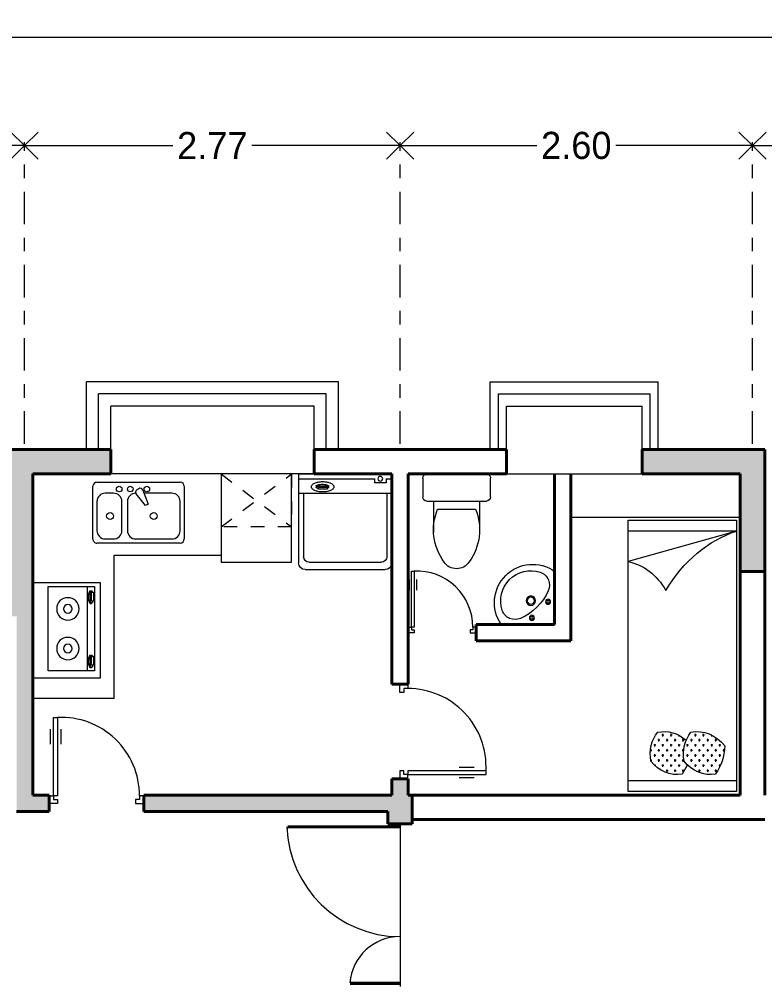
# Model space of a CAD drawing. Header units: millimetres. Extents: x 3491 to 3974, y 1583 to 1976.
# Drawn here: x 3946.43 to 3951.93, y 1968.64 to 1975.77 of the extents above; entities that cross this region are included whole.
import ezdxf

# ---------------------------------------------------------------- set-up
doc = ezdxf.new("R2010")
doc.units = ezdxf.units.MM
for name, pattern in [('ACAD_ISO10W100', [18, 12, -3, 0, -3]), ('DASHED', [0.75, 0.5, -0.25]), ('HIDDEN', [7.5, 5, -2.5])]:
    doc.linetypes.add(name, pattern=pattern)
doc.layers.get('0').update_dxf_attribs({"lineweight": 5})
doc.layers.get('DEFPOINTS').update_dxf_attribs({"lineweight": 5})
for name, color, linetype, lineweight in [('cOtAs 1', 254, 'Continuous', 5), ('COTAS GRUP', 200, 'Continuous', 5), ('FURNITURE', 220, 'Continuous', 5), ('Muro1', 162, 'Continuous', 40), ('PUB_H', 13, 'Continuous', 5), ('Puertas', 52, 'Continuous', 5), ('TOILET', 4, 'Continuous', 5), ('TOTHER', 7, 'Continuous', 5), ('W', 2, 'Continuous', 5), ('WC', 10, 'Continuous', 5), ('WINDOW', 2, 'Continuous', 5)]:
    doc.layers.add(name, color=color, linetype=linetype, lineweight=lineweight)
doc.styles.add('century', font='GOTHIC.TTF')
doc.styles.add('DIM_FONT', font='SIMPLEX.shx', dxfattribs={"width": 0.8})
doc.styles.get("Standard").update_dxf_attribs({"font": 'arial.ttf'})
doc.dimstyles.new('Cotas', dxfattribs={"dimtxt": 0.05, "dimasz": 0.05, "dimexe": 0.025, "dimexo": 0, "dimgap": 0.1, "dimtad": 0, "dimtih": 1, "dimtoh": 1, "dimdec": 4, "dimzin": 1, "dimdsep": 46, "dimtxsty": 'Standard', "dimblk": 'ARCHTICK', "dimcen": 2.5, "dimclrd": 252, "dimclre": 250, "dimclrt": 3, "dimadec": 3, "dimazin": 0, "dimtfac": 1, "dimtdec": 4, "dimtmove": 0, "dimatfit": 3, "dimldrblk": 'ARCHTICK', "dimfxl": 0, "dimlwd": 0, "dimlwe": 0, "dimarcsym": 0})

# ---------------------------------------------------------------- blocks, each defined once
blk = doc.blocks.new('_Open90')
at = {"color": 0, "linetype": 'ByBlock', "lineweight": -2}
for p, q in [((-0.5, 0.5), (0, 0)), ((0, 0), (-1, 0)), ((0, 0), (-0.5, -0.5))]:
    blk.add_line(p, q, dxfattribs=at)
blk = doc.blocks.new('*D3395')
at = {"layer": 'cOtAs 1', "color": 250, "linetype": 'ACAD_ISO10W100', "lineweight": 5, "ltscale": 0.02, "transparency": 16777216}
for p, q in [((3951.8364, 1972.6338), (3951.8364, 1974.8588)), ((3953.8364, 1972.6338), (3953.8364, 1974.8588))]:
    blk.add_line(p, q, dxfattribs=at)
at = {"layer": 'cOtAs 1', "color": 252, "linetype": 'Continuous', "lineweight": 5, "ltscale": 0.02, "transparency": 16777216}
for p, q in [((3952.0364, 1974.8338), (3952.545, 1974.8338)), ((3953.6364, 1974.8338), (3953.1278, 1974.8338))]:
    blk.add_line(p, q, dxfattribs=at)
at = {"layer": 'DEFPOINTS', "color": 0, "linetype": 'ACAD_ISO10W100', "ltscale": 0.02, "transparency": 16777216}
for p in [(3951.8364, 1974.8338), (3951.8364, 1972.6338), (3953.8364, 1972.6338)]:
    blk.add_point(p, dxfattribs=at)
at = {"layer": 'cOtAs 1', "color": 252, "linetype": 'ACAD_ISO10W100', "lineweight": 5, "ltscale": 0.02, "transparency": 16777216, "xscale": 0.2, "yscale": 0.2, "zscale": 0.2, "rotation": 180}
blk.add_blockref('_Open90', (3951.8364, 1974.8338), dxfattribs=at)
at = {"layer": 'cOtAs 1', "color": 252, "linetype": 'ACAD_ISO10W100', "lineweight": 5, "ltscale": 0.02, "transparency": 16777216, "xscale": 0.2, "yscale": 0.2, "zscale": 0.2}
blk.add_blockref('_Open90', (3953.8364, 1974.8338), dxfattribs=at)
at = {"layer": 'cOtAs 1', "color": 1, "linetype": 'ACAD_ISO10W100', "lineweight": 5, "ltscale": 0.02, "transparency": 16777216, "insert": (3952.8364, 1974.8338), "char_height": 0.2, "attachment_point": 5, "style": 'century'}
blk.add_mtext('2.00', dxfattribs=at)
blk = doc.blocks.new('_ArchTick')
at = {"layer": 'COTAS GRUP', "color": 0, "const_width": 0.15}
blk.add_lwpolyline([(-0.5, -0.5), (0.5, 0.5)], dxfattribs=at)
blk = doc.blocks.new('*D3396')
at = {"layer": 'cOtAs 1', "color": 250, "linetype": 'ACAD_ISO10W100', "lineweight": 5, "ltscale": 0.02, "transparency": 16777216}
for p, q in [((3949.2364, 1972.6338), (3949.2364, 1974.8588)), ((3951.8364, 1972.6338), (3951.8364, 1974.8588))]:
    blk.add_line(p, q, dxfattribs=at)
at = {"layer": 'cOtAs 1', "color": 252, "linetype": 'Continuous', "lineweight": 5, "ltscale": 0.02, "transparency": 16777216}
for p, q in [((3949.4364, 1974.8338), (3950.245, 1974.8338)), ((3951.6364, 1974.8338), (3950.8278, 1974.8338))]:
    blk.add_line(p, q, dxfattribs=at)
at = {"layer": 'DEFPOINTS', "color": 0, "linetype": 'ACAD_ISO10W100', "ltscale": 0.02, "transparency": 16777216}
for p in [(3949.2364, 1974.8338), (3949.2364, 1972.6338), (3951.8364, 1972.6338)]:
    blk.add_point(p, dxfattribs=at)
at = {"layer": 'cOtAs 1', "color": 252, "linetype": 'ACAD_ISO10W100', "lineweight": 5, "ltscale": 0.02, "transparency": 16777216, "xscale": 0.2, "yscale": 0.2, "zscale": 0.2, "rotation": 180}
blk.add_blockref('_Open90', (3949.2364, 1974.8338), dxfattribs=at)
at = {"layer": 'cOtAs 1', "color": 252, "linetype": 'ACAD_ISO10W100', "lineweight": 5, "ltscale": 0.02, "transparency": 16777216, "xscale": 0.2, "yscale": 0.2, "zscale": 0.2}
blk.add_blockref('_Open90', (3951.8364, 1974.8338), dxfattribs=at)
at = {"layer": 'cOtAs 1', "color": 1, "linetype": 'ACAD_ISO10W100', "lineweight": 5, "ltscale": 0.02, "transparency": 16777216, "insert": (3950.5364, 1974.8338), "char_height": 0.2, "attachment_point": 5, "style": 'century'}
blk.add_mtext('2.60', dxfattribs=at)
blk = doc.blocks.new('*D3397')
at = {"layer": 'cOtAs 1', "color": 250, "linetype": 'ACAD_ISO10W100', "lineweight": 5, "ltscale": 0.02, "transparency": 16777216}
for p, q in [((3946.4646, 1972.6338), (3946.4646, 1974.8588)), ((3949.2364, 1972.6338), (3949.2364, 1974.8588))]:
    blk.add_line(p, q, dxfattribs=at)
at = {"layer": 'cOtAs 1', "color": 252, "linetype": 'Continuous', "lineweight": 5, "ltscale": 0.02, "transparency": 16777216}
for p, q in [((3946.6646, 1974.8338), (3947.5584, 1974.8338)), ((3949.0364, 1974.8338), (3948.1426, 1974.8338))]:
    blk.add_line(p, q, dxfattribs=at)
at = {"layer": 'DEFPOINTS', "color": 0, "linetype": 'ACAD_ISO10W100', "ltscale": 0.02, "transparency": 16777216}
for p in [(3946.4646, 1974.8338), (3946.4646, 1972.6338), (3949.2364, 1972.6338)]:
    blk.add_point(p, dxfattribs=at)
at = {"layer": 'cOtAs 1', "color": 252, "linetype": 'ACAD_ISO10W100', "lineweight": 5, "ltscale": 0.02, "transparency": 16777216, "xscale": 0.2, "yscale": 0.2, "zscale": 0.2, "rotation": 180}
blk.add_blockref('_Open90', (3946.4646, 1974.8338), dxfattribs=at)
at = {"layer": 'cOtAs 1', "color": 252, "linetype": 'ACAD_ISO10W100', "lineweight": 5, "ltscale": 0.02, "transparency": 16777216, "xscale": 0.2, "yscale": 0.2, "zscale": 0.2}
blk.add_blockref('_Open90', (3949.2364, 1974.8338), dxfattribs=at)
at = {"layer": 'cOtAs 1', "color": 1, "linetype": 'ACAD_ISO10W100', "lineweight": 5, "ltscale": 0.02, "transparency": 16777216, "insert": (3947.8505, 1974.8338), "char_height": 0.2, "attachment_point": 5, "style": 'century'}
blk.add_mtext('2.77', dxfattribs=at)
blk = doc.blocks.new('*D3398')
at = {"layer": 'cOtAs 1', "color": 250, "linetype": 'ACAD_ISO10W100', "lineweight": 5, "ltscale": 0.02, "transparency": 16777216}
for p, q in [((3943.3364, 1972.6338), (3943.3364, 1974.8588)), ((3946.4646, 1972.6338), (3946.4646, 1974.8588))]:
    blk.add_line(p, q, dxfattribs=at)
at = {"layer": 'cOtAs 1', "color": 252, "linetype": 'Continuous', "lineweight": 5, "ltscale": 0.02, "transparency": 16777216}
for p, q in [((3943.5364, 1974.8338), (3944.6108, 1974.8338)), ((3946.2646, 1974.8338), (3945.1903, 1974.8338))]:
    blk.add_line(p, q, dxfattribs=at)
at = {"layer": 'DEFPOINTS', "color": 0, "linetype": 'ACAD_ISO10W100', "ltscale": 0.02, "transparency": 16777216}
for p in [(3943.3364, 1974.8338), (3943.3364, 1972.6338), (3946.4646, 1972.6338)]:
    blk.add_point(p, dxfattribs=at)
at = {"layer": 'cOtAs 1', "color": 252, "linetype": 'ACAD_ISO10W100', "lineweight": 5, "ltscale": 0.02, "transparency": 16777216, "xscale": 0.2, "yscale": 0.2, "zscale": 0.2, "rotation": 180}
blk.add_blockref('_Open90', (3943.3364, 1974.8338), dxfattribs=at)
at = {"layer": 'cOtAs 1', "color": 252, "linetype": 'ACAD_ISO10W100', "lineweight": 5, "ltscale": 0.02, "transparency": 16777216, "xscale": 0.2, "yscale": 0.2, "zscale": 0.2}
blk.add_blockref('_Open90', (3946.4646, 1974.8338), dxfattribs=at)
at = {"layer": 'cOtAs 1', "color": 1, "linetype": 'ACAD_ISO10W100', "lineweight": 5, "ltscale": 0.02, "transparency": 16777216, "insert": (3944.9005, 1974.8338), "char_height": 0.2, "attachment_point": 5, "style": 'century'}
blk.add_mtext('3.13', dxfattribs=at)
blk = doc.blocks.new('*D3399')
at = {"layer": 'cOtAs 1', "color": 250, "linetype": 'ACAD_ISO10W100', "lineweight": 5, "ltscale": 0.02, "transparency": 16777216}
for p, q in [((3943.3364, 1972.6338), (3943.3364, 1975.6588)), ((3962.3364, 1972.6338), (3962.3364, 1975.6588))]:
    blk.add_line(p, q, dxfattribs=at)
at = {"layer": 'cOtAs 1', "color": 252, "linetype": 'Continuous', "lineweight": 5, "ltscale": 0.02, "transparency": 16777216}
for p, q in [((3943.5364, 1975.6338), (3952.4835, 1975.6338)), ((3962.1364, 1975.6338), (3953.1893, 1975.6338))]:
    blk.add_line(p, q, dxfattribs=at)
at = {"layer": 'DEFPOINTS', "color": 0, "linetype": 'ACAD_ISO10W100', "ltscale": 0.02, "transparency": 16777216}
for p in [(3943.3364, 1975.6338), (3943.3364, 1972.6338), (3962.3364, 1972.6338)]:
    blk.add_point(p, dxfattribs=at)
at = {"layer": 'cOtAs 1', "color": 252, "linetype": 'ACAD_ISO10W100', "lineweight": 5, "ltscale": 0.02, "transparency": 16777216, "xscale": 0.2, "yscale": 0.2, "zscale": 0.2, "rotation": 180}
blk.add_blockref('_Open90', (3943.3364, 1975.6338), dxfattribs=at)
at = {"layer": 'cOtAs 1', "color": 252, "linetype": 'ACAD_ISO10W100', "lineweight": 5, "ltscale": 0.02, "transparency": 16777216, "xscale": 0.2, "yscale": 0.2, "zscale": 0.2}
blk.add_blockref('_Open90', (3962.3364, 1975.6338), dxfattribs=at)
at = {"layer": 'cOtAs 1', "color": 1, "linetype": 'ACAD_ISO10W100', "lineweight": 5, "ltscale": 0.02, "transparency": 16777216, "insert": (3952.8364, 1975.6338), "char_height": 0.2, "attachment_point": 5, "style": 'century'}
blk.add_mtext('19.00', dxfattribs=at)
blk = doc.blocks.new('_B0MWI')
for p, q in [((-0.62, 3.2778), (0.62, 3.2778)), ((-0.62, 0.5), (-0.62, 3.2778)), ((0.62, 0.5), (0.62, 3.2778)), ((-0.56, 2.7778), (0.56, 2.7778)), ((-0.56, 0.5), (-0.56, 2.7778)), ((0.56, 0.5), (0.56, 2.7778)), ((-0.5, 2.2778), (0.5, 2.2778)), ((-0.5, 0.5), (-0.5, 2.2778)), ((0.5, 0.5), (0.5, 2.2778)), ((-0.5, -0.5), (0.5, -0.5))]:
    blk.add_line(p, q)
blk = doc.blocks.new('M_E20')
for p, q in [((345, 0), (-345, 0)), ((-302.4, -35.8), (-345, -35.8)), ((-302.4, -35), (-302.4, -65.6)), ((-302.4, -65.6), (-219.3, -65.6)), ((-219.3, -65.6), (-219.3, -35)), ((345, -35.8), (-219.3, -35.8)), ((123, -86.9), (123.1, -98.6)), ((133.5, -96.3), (133.5, -112.9)), ((198.1, -96.3), (133.5, -96.3)), ((133.5, -112.9), (198.1, -112.9)), ((198.1, -112.9), (198.1, -96.3)), ((214.8, -88), (214.8, -98.5)), ((-307.3, -144.3), (-307.3, -611)), ((307.3, -144.3), (307.3, -611)), ((267.3, -651), (-267.3, -651))]:
    blk.add_line(p, q)
blk.add_lwpolyline([(83.3, -94.4, 0.185158), (88.2, -107.2, 0.102042), (107.7, -121.5, 0.060862), (132.7, -129.5, 0.047173), (166.5, -132.7, 0.047173), (200.2, -129.5, 0.060862), (225.3, -121.5, 0.102042), (244.7, -107.2, 0.185158), (249.6, -94.4, 0.185158), (244.7, -81.7, 0.102042), (225.3, -67.3, 0.060862), (200.2, -59.3, 0.047173), (166.5, -56.1, 0.047173), (132.7, -59.3, 0.060862), (107.7, -67.3, 0.102042), (88.2, -81.7, 0.185158)], format="xyb", close=True)
for points in [[(214.8, -88, 0.259034), (212.9, -84.6, 0.076276), (201.4, -79.7, 0.036515), (187.8, -77.2, 0.026615), (169, -76.2, 0.026615), (150.1, -77.2, 0.036515), (136.6, -79.7, 0.076276), (125, -84.6, 0.259034), (123.1, -88, 0.078462), (123.3, -89.3, 0.056762)], [(214.8, -98.5, 0.259034), (212.9, -95.1, 0.076276), (201.4, -90.2, 0.036515), (187.8, -87.7, 0.026615), (169, -86.7, 0.026615), (150.1, -87.7, 0.036515), (136.6, -90.2, 0.076276), (125, -95.1, 0.259034), (123.1, -98.5, 0.259034), (125, -102, 0.056762), (133.5, -106, 0.036515)], [(198.1, -107.7, 0.008736), (201.4, -106.9, 0.076276), (212.9, -102, 0.259034), (214.8, -98.5, 0.259034)]]:
    blk.add_lwpolyline(points, format="xyb")
blk.add_circle((-258.7, -35), 17.5)
for centre, start, end in [((-267.3, -611), 180, 270), ((267.3, -611), 270, 0)]:
    blk.add_arc(centre, 40, start, end)
at = {"layer": 'TOTHER', "linetype": 'Continuous'}
for p, q in [((-345, -655.8), (-345, 0)), ((345, 0), (345, -655.8)), ((-345, -144.7), (345, -144.7)), ((295, -705.8), (-295, -705.8))]:
    blk.add_line(p, q, dxfattribs=at)
for centre, start, end in [((-295, -655.8), 180, 270), ((295, -655.8), 270, 0)]:
    blk.add_arc(centre, 50, start, end, dxfattribs=at)
at = {"width": 0.8, "flags": 9}
for tag in ['XSIZE', 'YSIZE']:
    blk.add_attdef(tag, (0, 0), '', height=0.5, dxfattribs=at)
blk = doc.blocks.new('M_E18')
at = {"layer": 'TOTHER', "linetype": 'DASHED'}
for p, q in [((200, -300), (-200, 0)), ((200, 0), (-200, -300)), ((-200, -300), (200, -300))]:
    blk.add_line(p, q, dxfattribs=at)
at = {"layer": 'TOTHER', "linetype": 'HIDDEN'}
blk.add_line((-200, 0), (-200, -300), dxfattribs=at)
at = {"layer": 'TOTHER', "linetype": 'Continuous'}
blk.add_lwpolyline([(-200, 0), (200, 0), (200, -500), (-200, -500)], close=True, dxfattribs=at)
at = {"width": 0.8, "flags": 9}
for tag in ['XSIZE', 'YSIZE']:
    blk.add_attdef(tag, (0, 0), '', height=0.5, dxfattribs=at)
blk = doc.blocks.new('M_E25ESP')
at = {"color": 0, "linetype": 'ByBlock'}
for p, q in [((0, -306.8), (0, 306.8)), ((30.7, 337.5), (419.3, 337.5)), ((358, 306.8), (143.2, 306.8)), ((450, 306.8), (450, -306.8)), ((81.8, 245.5), (81.8, 40)), ((419.3, -20.5), (419.3, 245.5)), ((48.4, 2), (56.6, -12.3)), ((58.9, 31.4), (162.5, 70.2)), ((172.8, 52.5), (87.3, -17.8)), ((162.5, 70.2), (172.8, 52.5)), ((143.2, -81.8), (358, -81.8)), ((358, -122.7), (143.2, -122.7)), ((81.8, -184.1), (81.8, -245.5)), ((419.3, -245.5), (419.3, -184.1)), ((419.3, -337.5), (30.7, -337.5)), ((143.2, -306.8), (358, -306.8))]:
    blk.add_line(p, q, dxfattribs=at)
for centre, radius in [((51.1, 61.4), 20.5), ((250.6, 112.5), 25.6), ((51.1, -61.4), 20.5), ((51.1, -143.2), 20.5), ((250.6, -209.7), 25.6)]:
    blk.add_circle(centre, radius, dxfattribs=at)
for centre, radius, start, end in [((30.7, 306.8), 30.7, 90, 180), ((143.2, 245.5), 61.4, 90, 180), ((358, 245.5), 61.4, 0, 90), ((419.3, 306.8), 30.7, 0, 90), ((66.1, 12.3), 20.5, 110.53768, 210), ((74.3, -2), 20.5, 210, 309.46232), ((143.2, -20.5), 61.4, 180, 270), ((358, -20.5), 61.4, 270, 0), ((143.2, -184.1), 61.4, 90, 180), ((358, -184.1), 61.4, 0, 90), ((143.2, -245.5), 61.4, 180, 270), ((358, -245.5), 61.4, 270, 0), ((30.7, -306.8), 30.7, 180, 270), ((419.3, -306.8), 30.7, 270, 0)]:
    blk.add_arc(centre, radius, start, end, dxfattribs=at)
at = {"style": 'DIM_FONT', "width": 0.8, "flags": 9}
for tag in ['YSIZE', 'XSIZE']:
    blk.add_attdef(tag, (0, 0), '', height=0.5, dxfattribs=at)
blk = doc.blocks.new('M_E19')
for p, q in [((-323.5, -113.1), (-323.5, -455.5)), ((299.3, -113.1), (-323.5, -113.1)), ((299.3, -455.5), (299.3, -113.1)), ((-323.5, -399.8), (299.3, -399.8)), ((-290.9, -422.1), (-290.8, -433.8)), ((-199.1, -423.2), (-199.1, -433.7)), ((182.1, -422.1), (182.2, -433.8)), ((273.9, -423.2), (273.9, -433.7)), ((-323.5, -455.5), (299.3, -455.5)), ((-215.7, -431.5), (-280.4, -431.5)), ((-280.4, -431.5), (-280.4, -448.2)), ((-280.4, -448.2), (-215.7, -448.2)), ((-215.7, -448.2), (-215.7, -431.5)), ((192.6, -431.5), (192.6, -448.2)), ((257.3, -431.5), (192.6, -431.5)), ((192.6, -448.2), (257.3, -448.2)), ((257.3, -448.2), (257.3, -431.5))]:
    blk.add_line(p, q)
for points in [[(-199.1, -423.2, 0.259034), (-201, -419.8, 0.076276), (-212.5, -414.9, 0.036515), (-226.1, -412.4, 0.026615), (-244.9, -411.4, 0.026615), (-263.8, -412.4, 0.036515), (-277.3, -414.9, 0.076276), (-288.9, -419.8, 0.259034), (-290.8, -423.2, 0.078462), (-290.6, -424.5, 0.056762)], [(-199.1, -433.7, 0.259034), (-201, -430.3, 0.076276), (-212.5, -425.4, 0.036515), (-226.1, -422.9, 0.026615), (-244.9, -421.9, 0.026615), (-263.8, -422.9, 0.036515), (-277.3, -425.4, 0.076276), (-288.9, -430.3, 0.259034), (-290.8, -433.7, 0.259034), (-288.9, -437.2, 0.056762), (-280.4, -441.2, 0.036515)], [(273.9, -423.2, 0.259034), (272, -419.8, 0.076276), (260.5, -414.9, 0.036515), (246.9, -412.4, 0.026615), (228.1, -411.4, 0.026615), (209.2, -412.4, 0.036515), (195.7, -414.9, 0.076276), (184.1, -419.8, 0.259034), (182.2, -423.2, 0.078462), (182.4, -424.5, 0.056762)], [(273.9, -433.7, 0.259034), (272, -430.3, 0.076276), (260.5, -425.4, 0.036515), (246.9, -422.9, 0.026615), (228.1, -421.9, 0.026615), (209.2, -422.9, 0.036515), (195.7, -425.4, 0.076276), (184.1, -430.3, 0.259034), (182.2, -433.7, 0.259034), (184.1, -437.2, 0.056762), (192.6, -441.2, 0.036515)], [(-215.7, -442.9, 0.008736), (-212.5, -442.1, 0.076276), (-201, -437.2, 0.259034), (-199.1, -433.7, 0.259034)], [(257.3, -442.9, 0.008736), (260.5, -442.1, 0.076276), (272, -437.2, 0.259034), (273.9, -433.7, 0.259034)]]:
    blk.add_lwpolyline(points, format="xyb")
at = {"layer": 'TOTHER', "linetype": 'Continuous'}
for p, q in [((-350, 0), (350, 0)), ((-350, -500), (-350, 0)), ((350, 0), (350, -500)), ((350, -500), (-350, -500))]:
    blk.add_line(p, q, dxfattribs=at)
for centre, radius in [((-158.4, -258.5), 82.5), ((134.2, -258.5), 82.5), ((-158.4, -258.5), 31.6), ((134.2, -258.5), 31.6)]:
    blk.add_circle(centre, radius, dxfattribs=at)
at = {"width": 0.8, "flags": 9}
for tag in ['XSIZE', 'YSIZE']:
    blk.add_attdef(tag, (0, 0), '', height=0.5, dxfattribs=at)
blk = doc.blocks.new('M_E24TTP')
at = {"layer": 'TOILET', "color": 7}
for p, q in [((-169.7, 200.4), (-169.7, 430.4)), ((169.7, 200.4), (169.7, 430.4)), ((-139.7, 260.4), (139.7, 260.4)), ((-250, 30), (-250, 170)), ((-220, 200), (220, 200)), ((250, 170), (250, 30)), ((220, 0), (-220, 0))]:
    blk.add_line(p, q, dxfattribs=at)
for centre, radius, start, end in [((227.4, 412.8), 397.5, 143.36186, 202.54952), ((0, 589.6), 109.8, 33.45086, 146.54914), ((-227.4, 412.8), 397.5, 337.45048, 36.63814), ((-220, 170), 30, 90, 180), ((220, 170), 30, 0, 90), ((-220, 30), 30, 180, 270), ((220, 30), 30, 270, 0)]:
    blk.add_arc(centre, radius, start, end, dxfattribs=at)
at = {"style": 'DIM_FONT', "width": 0.8, "flags": 9}
for tag in ['YSIZE', 'XSIZE']:
    blk.add_attdef(tag, (0, 0), '', height=0.5, dxfattribs=at)
blk = doc.blocks.new('M_E12')
at = {"color": 7}
for q in [(0, -393.3), (391.6, 0)]:
    blk.add_line((0, 0), q, dxfattribs=at)
for centre, radius in [((167.5, -48.3), 19), ((167.5, -48.3), 10), ((175.3, -175.3), 34.6), ((48.3, -167.5), 19), ((48.3, -167.5), 10), ((175.3, -175.3), 26.5)]:
    blk.add_circle(centre, radius, dxfattribs=at)
for centre, radius, start, end in [((161.5, -162.5), 281.7, 235.02413, 35.23469), ((417.8, -419.9), 409.7, 114.38426, 155.61574), ((289.9, -137.8), 100, 18.43489, 114.38426), ((174.3, -176.3), 221.9, 251.56511, 18.43489), ((135.7, -292), 100, 155.61574, 251.56511)]:
    blk.add_arc(centre, radius, start, end, dxfattribs=at)
at = {"width": 0.8, "flags": 9}
for tag in ['XSIZE', 'YSIZE']:
    blk.add_attdef(tag, (0, 0), '', height=0.5, dxfattribs=at)

msp = doc.modelspace()

# ---------------------------------------------------------------- hatches: boundary and pattern name
at = {"layer": 'PUB_H'}
h = msp.add_hatch(color=256, dxfattribs=at)
h.paths.add_polyline_path([(3947.3464, 1970.0415), (3947.3464, 1969.9215), (3949.1464, 1969.9215), (3949.1464, 1969.8315), (3949.3264, 1969.8315), (3949.3264, 1970.0415), (3949.2964, 1970.0415), (3949.2964, 1970.1615), (3949.1764, 1970.1615), (3949.1764, 1970.0415), (3949.1464, 1970.0415)])
h.paths.add_polyline_path([(3946.4064, 1969.9215), (3946.6464, 1969.9215), (3946.6464, 1970.0415), (3946.5264, 1970.0415), (3946.5264, 1970.8615), (3946.5264, 1972.4115), (3947.1014, 1972.4115), (3947.1014, 1972.5915), (3946.3464, 1972.5915), (3946.3464, 1971.5415), (3946.1064, 1971.5415), (3946.1064, 1971.3615), (3946.4064, 1971.3615)])
msp.add_hatch(color=256, dxfattribs=at).paths.add_polyline_path([(3951.7464, 1971.6915), (3951.9264, 1971.6915), (3951.9264, 1972.5915), (3951.0214, 1972.5915), (3951.0214, 1972.4115), (3951.7464, 1972.4115)])

# ---------------------------------------------------------------- linework, layer by layer
at = {"layer": 'FURNITURE', "linetype": 'ByBlock'}
for p, q in [((3950.4964, 1972.0918), (3951.7464, 1972.0918)), ((3950.919, 1970.0702), (3950.919, 1972.0702)), ((3950.919, 1972.0702), (3951.719, 1972.0702)), ((3951.719, 1972.0702), (3951.719, 1970.0702)), ((3951.719, 1971.9902), (3950.919, 1971.7651)), ((3951.719, 1971.9902), (3950.919, 1971.9902)), ((3951.1759, 1970.4757), (3951.1759, 1970.4945)), ((3951.2359, 1970.4757), (3951.2359, 1970.4945)), ((3951.4159, 1970.4757), (3951.4159, 1970.4945)), ((3951.4759, 1970.4757), (3951.4759, 1970.4945)), ((3951.1159, 1970.4757), (3951.1159, 1970.4759)), ((3951.1234, 1970.4851), (3951.1216, 1970.4851)), ((3951.1534, 1970.4476), (3951.1384, 1970.4476)), ((3951.1459, 1970.4382), (3951.1459, 1970.457)), ((3951.1834, 1970.4851), (3951.1684, 1970.4851)), ((3951.2134, 1970.4476), (3951.1984, 1970.4476)), ((3951.2059, 1970.4382), (3951.2059, 1970.457)), ((3951.2434, 1970.4851), (3951.2284, 1970.4851)), ((3951.2734, 1970.4476), (3951.2584, 1970.4476)), ((3951.2659, 1970.4382), (3951.2659, 1970.457)), ((3951.2916, 1970.4851), (3951.2884, 1970.4851)), ((3951.2959, 1970.4757), (3951.2959, 1970.4828)), ((3951.3334, 1970.4476), (3951.3184, 1970.4476)), ((3951.3259, 1970.4382), (3951.3259, 1970.457)), ((3951.3934, 1970.4476), (3951.3784, 1970.4476)), ((3951.3859, 1970.4382), (3951.3859, 1970.457)), ((3951.4234, 1970.4851), (3951.4084, 1970.4851)), ((3951.4534, 1970.4476), (3951.4384, 1970.4476)), ((3951.4459, 1970.4382), (3951.4459, 1970.457)), ((3951.4834, 1970.4851), (3951.4684, 1970.4851)), ((3951.5134, 1970.4476), (3951.4984, 1970.4476)), ((3951.5059, 1970.4382), (3951.5059, 1970.457)), ((3951.537, 1970.4851), (3951.5284, 1970.4851)), ((3951.5359, 1970.4757), (3951.5359, 1970.4857)), ((3951.5734, 1970.4476), (3951.5584, 1970.4476)), ((3951.5659, 1970.4382), (3951.5659, 1970.457)), ((3951.0934, 1970.3726), (3951.0832, 1970.3726)), ((3951.0859, 1970.3632), (3951.0859, 1970.382)), ((3951.1234, 1970.4101), (3951.1084, 1970.4101)), ((3951.1159, 1970.4007), (3951.1159, 1970.4195)), ((3951.1534, 1970.3726), (3951.1384, 1970.3726)), ((3951.1459, 1970.3632), (3951.1459, 1970.382)), ((3951.1834, 1970.4101), (3951.1684, 1970.4101)), ((3951.1759, 1970.4007), (3951.1759, 1970.4195)), ((3951.2134, 1970.3726), (3951.1984, 1970.3726)), ((3951.2059, 1970.3632), (3951.2059, 1970.382)), ((3951.2434, 1970.4101), (3951.2284, 1970.4101)), ((3951.2359, 1970.4007), (3951.2359, 1970.4195)), ((3951.2734, 1970.3726), (3951.2584, 1970.3726)), ((3951.2659, 1970.3632), (3951.2659, 1970.382)), ((3951.3034, 1970.4101), (3951.2884, 1970.4101)), ((3951.2959, 1970.4007), (3951.2959, 1970.4195)), ((3951.3334, 1970.3726), (3951.3184, 1970.3726)), ((3951.3259, 1970.3632), (3951.3259, 1970.382)), ((3951.3634, 1970.4101), (3951.3484, 1970.4101)), ((3951.3559, 1970.4007), (3951.3559, 1970.4195)), ((3951.3934, 1970.3726), (3951.3784, 1970.3726)), ((3951.3859, 1970.3632), (3951.3859, 1970.382)), ((3951.4234, 1970.4101), (3951.4084, 1970.4101)), ((3951.4159, 1970.4007), (3951.4159, 1970.4195)), ((3951.4534, 1970.3726), (3951.4384, 1970.3726)), ((3951.4459, 1970.3632), (3951.4459, 1970.382)), ((3951.4834, 1970.4101), (3951.4684, 1970.4101)), ((3951.4759, 1970.4007), (3951.4759, 1970.4195)), ((3951.5134, 1970.3726), (3951.4984, 1970.3726)), ((3951.5059, 1970.3632), (3951.5059, 1970.382)), ((3951.5434, 1970.4101), (3951.5284, 1970.4101)), ((3951.5359, 1970.4007), (3951.5359, 1970.4195)), ((3951.5734, 1970.3726), (3951.5584, 1970.3726)), ((3951.5659, 1970.3632), (3951.5659, 1970.382)), ((3951.6034, 1970.4101), (3951.5884, 1970.4101)), ((3951.5959, 1970.4007), (3951.5959, 1970.4195)), ((3951.6297, 1970.3726), (3951.6184, 1970.3726)), ((3951.6259, 1970.3632), (3951.6259, 1970.382)), ((3951.0859, 1970.2978), (3951.0859, 1970.307)), ((3951.0934, 1970.2976), (3951.0859, 1970.2976)), ((3951.1234, 1970.3351), (3951.1084, 1970.3351)), ((3951.1159, 1970.3257), (3951.1159, 1970.3445)), ((3951.1534, 1970.2976), (3951.1384, 1970.2976)), ((3951.1459, 1970.2882), (3951.1459, 1970.307)), ((3951.1834, 1970.3351), (3951.1684, 1970.3351)), ((3951.1759, 1970.3257), (3951.1759, 1970.3445)), ((3951.2134, 1970.2976), (3951.1984, 1970.2976)), ((3951.2059, 1970.2882), (3951.2059, 1970.307)), ((3951.2434, 1970.3351), (3951.2284, 1970.3351)), ((3951.2359, 1970.3257), (3951.2359, 1970.3445)), ((3951.2734, 1970.2976), (3951.2584, 1970.2976)), ((3951.2659, 1970.2882), (3951.2659, 1970.307)), ((3951.3034, 1970.3351), (3951.2884, 1970.3351)), ((3951.2959, 1970.3257), (3951.2959, 1970.3445)), ((3951.3334, 1970.2976), (3951.3184, 1970.2976)), ((3951.3259, 1970.2882), (3951.3259, 1970.307)), ((3951.3634, 1970.3351), (3951.3484, 1970.3351)), ((3951.3559, 1970.3257), (3951.3559, 1970.3445)), ((3951.3934, 1970.2976), (3951.3784, 1970.2976)), ((3951.3859, 1970.2882), (3951.3859, 1970.307)), ((3951.4234, 1970.3351), (3951.4084, 1970.3351)), ((3951.4159, 1970.3257), (3951.4159, 1970.3445)), ((3951.4534, 1970.2976), (3951.4384, 1970.2976)), ((3951.4459, 1970.2882), (3951.4459, 1970.307)), ((3951.4834, 1970.3351), (3951.4684, 1970.3351)), ((3951.4759, 1970.3257), (3951.4759, 1970.3445)), ((3951.5134, 1970.2976), (3951.4984, 1970.2976)), ((3951.5059, 1970.2882), (3951.5059, 1970.307)), ((3951.5434, 1970.3351), (3951.5284, 1970.3351)), ((3951.5359, 1970.3257), (3951.5359, 1970.3445)), ((3951.5734, 1970.2976), (3951.5584, 1970.2976)), ((3951.5659, 1970.2882), (3951.5659, 1970.307)), ((3951.6034, 1970.3351), (3951.5884, 1970.3351)), ((3951.5959, 1970.3257), (3951.5959, 1970.3445)), ((3951.1159, 1970.2614), (3951.1159, 1970.2695)), ((3951.1234, 1970.2601), (3951.1173, 1970.2601)), ((3951.1834, 1970.2601), (3951.1684, 1970.2601)), ((3951.1759, 1970.2507), (3951.1759, 1970.2695)), ((3951.2134, 1970.2226), (3951.1984, 1970.2226)), ((3951.2059, 1970.2132), (3951.2059, 1970.232)), ((3951.2434, 1970.2601), (3951.2284, 1970.2601)), ((3951.2359, 1970.2507), (3951.2359, 1970.2695)), ((3951.2734, 1970.2226), (3951.2584, 1970.2226)), ((3951.2659, 1970.2132), (3951.2659, 1970.232)), ((3951.3034, 1970.2601), (3951.2884, 1970.2601)), ((3951.2959, 1970.2507), (3951.2959, 1970.2695)), ((3951.3332, 1970.2226), (3951.3184, 1970.2226)), ((3951.3259, 1970.2132), (3951.3259, 1970.232)), ((3951.3531, 1970.2601), (3951.3484, 1970.2601)), ((3951.3559, 1970.2664), (3951.3559, 1970.2695)), ((3951.3634, 1970.2601), (3951.3627, 1970.2601)), ((3951.4234, 1970.2601), (3951.4084, 1970.2601)), ((3951.4159, 1970.2507), (3951.4159, 1970.2695)), ((3951.4534, 1970.2226), (3951.4384, 1970.2226)), ((3951.4459, 1970.2132), (3951.4459, 1970.232)), ((3951.4834, 1970.2601), (3951.4684, 1970.2601)), ((3951.4759, 1970.2507), (3951.4759, 1970.2695)), ((3951.5134, 1970.2226), (3951.4984, 1970.2226)), ((3951.5059, 1970.2132), (3951.5059, 1970.232)), ((3951.5434, 1970.2601), (3951.5284, 1970.2601)), ((3951.5359, 1970.2507), (3951.5359, 1970.2695)), ((3951.5734, 1970.2226), (3951.5584, 1970.2226)), ((3951.5659, 1970.2132), (3951.5659, 1970.232)), ((3951.5985, 1970.2601), (3951.5884, 1970.2601)), ((3951.5959, 1970.2544), (3951.5959, 1970.2695)), ((3950.919, 1970.1502), (3951.719, 1970.1502)), ((3951.719, 1970.0702), (3950.919, 1970.0702))]:
    msp.add_line(p, q, dxfattribs=at)
at = {"layer": 'FURNITURE', "linetype": 'ByBlock', "extrusion": (0, 0, -1)}
for centre, major_axis, start_param, end_param in [((3951.9503, 1970.8555), (0, 1.1709), -0.933456, -0.249474), ((3950.8542, 1971.2417), (0, 0.5296), 0.15351, 0.944191), ((3950.8542, 1971.2417), (0, 0.5296), 0.15351, 0.944191), ((3951.2597, 1970.345), (0, 0.2223), 4.480707, 5.523897), ((3951.1847, 1970.157), (0, 0.3542), -0.16815, 0.610684), ((3951.5051, 1970.345), (0, 0.2223), 4.480707, 5.523897), ((3951.4301, 1970.157), (0, 0.3542), -0.16815, 0.794515), ((3951.3722, 1970.4211), (0, 0.3255), 1.619607, 2.325039), ((3951.2751, 1970.522), (0, 0.3279), 2.982997, 3.943643), ((3951.5206, 1970.522), (0, 0.3279), 2.982997, 3.943643), ((3951.1268, 1970.4211), (0, 0.3255), 2.065209, 2.325039)]:
    msp.add_ellipse(centre, major_axis=major_axis, ratio=0.8, start_param=start_param, end_param=end_param, dxfattribs=at)
at = {"layer": 'Muro1'}
for points in [[(3946.3464, 1972.5915), (3947.1014, 1972.5915)], [(3947.1014, 1972.4115), (3947.1014, 1972.5915)], [(3948.6014, 1972.5915), (3950.0214, 1972.5915)], [(3948.6014, 1972.4115), (3948.6014, 1972.5915)], [(3950.0214, 1972.4115), (3950.0214, 1972.5915)], [(3951.0214, 1972.5915), (3951.9264, 1972.5915)], [(3951.0214, 1972.4115), (3951.0214, 1972.5915)], [(3951.9264, 1972.5915), (3951.9264, 1970.0415)], [(3946.5264, 1970.8615), (3946.5264, 1972.4115)], [(3946.5264, 1972.4115), (3947.1014, 1972.4115)], [(3948.6014, 1972.4115), (3949.1764, 1972.4115)], [(3949.1764, 1972.4115), (3949.1764, 1970.8615)], [(3949.2964, 1972.4115), (3949.2964, 1971.3015)], [(3949.2964, 1972.4115), (3950.0214, 1972.4115)], [(3950.3764, 1971.3015), (3950.3764, 1972.4115)], [(3950.4964, 1971.1815), (3950.4964, 1972.4115)], [(3951.0214, 1972.4115), (3951.7464, 1972.4115)], [(3951.7464, 1972.4115), (3951.7464, 1970.0415)], [(3951.7464, 1971.6915), (3951.9264, 1971.6915)], [(3949.2964, 1971.3015), (3949.2964, 1971.1815)], [(3949.7964, 1971.3015), (3950.3764, 1971.3015)], [(3949.7964, 1971.3015), (3949.7964, 1971.1815)], [(3949.2964, 1971.1815), (3949.2964, 1970.8615)], [(3949.7964, 1971.1815), (3950.4964, 1971.1815)], [(3946.5264, 1970.8615), (3946.5264, 1970.0415)], [(3949.2964, 1970.8615), (3949.1764, 1970.8615)], [(3949.1764, 1970.1615), (3949.1764, 1970.0415)], [(3949.2964, 1970.1615), (3949.1764, 1970.1615)], [(3949.2964, 1970.1615), (3949.2964, 1970.0415)], [(3946.5264, 1970.0415), (3946.6464, 1970.0415)], [(3946.6464, 1970.0415), (3946.6464, 1969.9215)], [(3947.3464, 1970.0415), (3949.1464, 1970.0415)], [(3947.3464, 1970.0415), (3947.3464, 1969.9215)], [(3949.1764, 1970.0415), (3949.1464, 1970.0415)], [(3951.7464, 1970.0415), (3949.2964, 1970.0415)], [(3949.3264, 1970.0415), (3949.3264, 1969.8315)], [(3946.4064, 1969.9215), (3946.6464, 1969.9215)], [(3947.3464, 1969.9215), (3949.1464, 1969.9215)], [(3949.1464, 1969.9215), (3949.1464, 1969.8315)], [(3951.7464, 1969.8615), (3949.3264, 1969.8615)], [(3951.7464, 1969.8615), (3951.9264, 1969.8615)], [(3949.3264, 1969.8315), (3949.1464, 1969.8315)]]:
    msp.add_lwpolyline(points, dxfattribs=at)
at = {"layer": 'Puertas', "linetype": 'ByBlock'}
for p, q in [((3948.6014, 1972.5015), (3948.6014, 1972.5015)), ((3951.0214, 1972.5015), (3951.0214, 1972.5015)), ((3949.3194, 1971.2819), (3949.3194, 1971.6942)), ((3949.3194, 1971.6942), (3949.34, 1971.6942)), ((3949.34, 1971.6942), (3949.34, 1971.2819)), ((3949.3019, 1971.6326), (3949.3019, 1971.5533)), ((3949.3574, 1971.6326), (3949.3574, 1971.5533)), ((3949.2987, 1971.2407), (3949.2987, 1971.2819)), ((3949.2987, 1971.2819), (3949.3194, 1971.2819)), ((3949.34, 1971.2819), (3949.3194, 1971.2819)), ((3949.3194, 1971.2819), (3949.3194, 1971.2613)), ((3949.7729, 1971.2819), (3949.7729, 1971.2613)), ((3949.7935, 1971.2819), (3949.7729, 1971.2819)), ((3949.7935, 1971.2407), (3949.7935, 1971.2819)), ((3949.34, 1971.2407), (3949.2987, 1971.2407)), ((3949.2987, 1971.2407), (3949.2987, 1971.2407)), ((3949.3194, 1971.2613), (3949.34, 1971.2613)), ((3949.34, 1971.2613), (3949.34, 1971.2407)), ((3949.7522, 1971.2613), (3949.7522, 1971.2407)), ((3949.7729, 1971.2613), (3949.7522, 1971.2613)), ((3949.7522, 1971.2407), (3949.7935, 1971.2407)), ((3949.7935, 1971.2407), (3949.7935, 1971.2407)), ((3949.2352, 1970.8574), (3949.2352, 1970.8574)), ((3949.2352, 1970.7997), (3949.2352, 1970.8574)), ((3949.2352, 1970.8574), (3949.2929, 1970.8574)), ((3949.2929, 1970.8574), (3949.2929, 1970.8286)), ((3949.264, 1970.7997), (3949.2352, 1970.7997)), ((3949.264, 1970.8286), (3949.264, 1970.7997)), ((3949.2929, 1970.8286), (3949.264, 1970.8286)), ((3946.6785, 1970.038), (3946.6785, 1970.6152)), ((3946.6785, 1970.6152), (3946.7074, 1970.6152)), ((3946.7074, 1970.6152), (3946.7074, 1970.038)), ((3946.6541, 1970.5291), (3946.6541, 1970.418)), ((3946.7318, 1970.5291), (3946.7318, 1970.418)), ((3949.2352, 1970.2225), (3949.2352, 1970.1648)), ((3949.264, 1970.2225), (3949.2352, 1970.2225)), ((3949.264, 1970.1937), (3949.264, 1970.2225)), ((3949.8701, 1970.2225), (3949.2929, 1970.2225)), ((3949.2929, 1970.2225), (3949.2929, 1970.1937)), ((3949.7839, 1970.2469), (3949.6729, 1970.2469)), ((3949.8701, 1970.1937), (3949.8701, 1970.2225)), ((3949.2352, 1970.1648), (3949.2929, 1970.1648)), ((3949.2352, 1970.1648), (3949.2352, 1970.1648)), ((3949.2929, 1970.1937), (3949.264, 1970.1937)), ((3949.2929, 1970.1937), (3949.8701, 1970.1937)), ((3949.2929, 1970.1648), (3949.2929, 1970.1937)), ((3949.7839, 1970.1693), (3949.6729, 1970.1693)), ((3946.6497, 1969.9803), (3946.6497, 1970.038)), ((3946.6497, 1970.038), (3946.6785, 1970.038)), ((3946.7074, 1970.038), (3946.6785, 1970.038)), ((3946.6785, 1970.038), (3946.6785, 1970.0092)), ((3946.6785, 1970.0092), (3946.7074, 1970.0092)), ((3946.7074, 1970.0092), (3946.7074, 1969.9803)), ((3947.2846, 1970.0092), (3947.2846, 1969.9803)), ((3947.3134, 1970.0092), (3947.2846, 1970.0092)), ((3947.3134, 1970.038), (3947.3134, 1970.0092)), ((3947.3423, 1970.038), (3947.3134, 1970.038)), ((3947.3423, 1969.9803), (3947.3423, 1970.038)), ((3946.7074, 1969.9803), (3946.6497, 1969.9803)), ((3946.6497, 1969.9803), (3946.6497, 1969.9803)), ((3947.2846, 1969.9803), (3947.3423, 1969.9803)), ((3947.3423, 1969.9803), (3947.3423, 1969.9803))]:
    msp.add_line(p, q, dxfattribs=at)
at = {"layer": 'Puertas', "linetype": 'ByBlock', "const_width": 0.024}
for points in [[(3949.2381, 1969.8087), (3948.4076, 1969.8087)], [(3949.2347, 1968.6544), (3948.8663, 1968.6544)]]:
    msp.add_lwpolyline(points, dxfattribs=at)
at = {"layer": 'Puertas', "linetype": 'ByBlock'}
for centre, radius, start, end in [((3949.3606, 1971.2824), 0.4123, 359.92833, 92.86603), ((3949.2936, 1970.2514), 0.5772, 357.13397, 90.07167), ((3946.7363, 1970.0388), 0.5772, 359.92833, 92.86603), ((3949.2387, 1969.8371), 0.8385, 181.93969, 269.72377), ((3949.2333, 1968.6306), 0.368, 89.78987, 175.75083)]:
    msp.add_arc(centre, radius, start, end, dxfattribs=at)
at = {"layer": 'WC'}
for p, q in [((3947.1264, 1971.8115), (3947.915, 1971.8115)), ((3947.1264, 1970.7564), (3947.1264, 1971.8115)), ((3947.1264, 1970.7564), (3946.5264, 1970.7564))]:
    msp.add_line(p, q, dxfattribs=at)
at = {"layer": 'WINDOW'}
msp.add_line((3949.2364, 1969.8315), (3949.2364, 1968.6315), dxfattribs=at)

# ---------------------------------------------------------------- block references
at = {"layer": 'W', "xscale": -1.5, "yscale": 0.1799999999999991, "zscale": 1.5}
msp.add_blockref('_B0MWI', (3947.8514, 1972.5015), dxfattribs=at)
at = {"layer": 'W', "yscale": 0.18, "rotation": 3.16788990355521e-07}
msp.add_blockref('_B0MWI', (3950.5214, 1972.5015), dxfattribs=at)
at = {"layer": 'WC'}
for name, p, xscale, yscale, zscale, rotation in [('M_E25ESP', (3947.3062, 1972.3512), 0.001, 0.001, 0.001, 270.0000003172757), ('M_E18', (3948.175, 1972.4115), -0.0013, 0.0013, 0.0013, 3.172781237736899e-07), ('M_E20', (3948.8314, 1972.4115), -0.001, 0.001, 0.001, 3.172781237736899e-07), ('M_E24TTP', (3949.6529, 1972.4115), -0.001, 0.001, 0.001, 180.0000003172769), ('M_E12', (3950.3764, 1971.3015), -0.001, 0.001, 0.001, 270.0000003172769), ('M_E19', (3946.5264, 1971.2581), -0.001, 0.001, 0.001, 90.00000031727598)]:
    msp.add_blockref(name, p, dxfattribs=dict(at, xscale=xscale, yscale=yscale, zscale=zscale, rotation=rotation))

# ---------------------------------------------------------------- texts
at = {"layer": 'FURNITURE', "linetype": 'ByBlock', "text_generation_flag": 4, "width": 0.8}
for s, p in [('厨房', (3947.6958, 1970.6662)), ('工人房', (3949.4788, 1970.4827))]:
    msp.add_text(s, height=0.000056, rotation=180, dxfattribs=at).set_placement(p)
at = {"layer": 'FURNITURE', "linetype": 'ByBlock', "text_generation_flag": 4, "width": 0.8, "flags": 9}
for tag, s in [('XSIZE', '1000'), ('YSIZE', '1840')]:
    msp.add_attdef(tag, (3950.919, 1972.0702), s, height=0.000056, rotation=180, dxfattribs=at)

# ---------------------------------------------------------------- dimensions: what is measured, and where the dimension line sits
at = {"layer": 'cOtAs 1', "linetype": 'ACAD_ISO10W100', "lineweight": 5, "ltscale": 0.02}
dim = msp.add_aligned_dim(p1=(3962.3364, 1972.6338), p2=(3943.3364, 1972.6338), distance=-3, dimstyle='Cotas', override={"dimtxt": 0.2, "dimasz": 0.2, "dimgap": 0.03, "dimdec": 2, "dimtxsty": 'century', "dimblk1": 'Open90', "dimblk2": 'Open90', "dimsah": 1, "dimclrt": 1, "dimlwd": 5, "dimlwe": 5}, dxfattribs=at)
dim.commit()
dim.dimension.update_dxf_attribs({"geometry": '*D3399', "text_midpoint": (3952.8364, 1975.6338)})
for base, p1, p2, picture, middle in [((3943.3364, 1974.8338), (3946.4646, 1972.6338), (3943.3364, 1972.6338), '*D3398', (3944.9005, 1974.8338)), ((3946.4646, 1974.8338), (3949.2364, 1972.6338), (3946.4646, 1972.6338), '*D3397', (3947.8505, 1974.8338)), ((3949.2364, 1974.8338), (3951.8364, 1972.6338), (3949.2364, 1972.6338), '*D3396', (3950.5364, 1974.8338)), ((3951.8364, 1974.8338), (3953.8364, 1972.6338), (3951.8364, 1972.6338), '*D3395', (3952.8364, 1974.8338))]:
    dim = msp.add_linear_dim(base=base, p1=p1, p2=p2, dimstyle='Cotas', override={"dimtxt": 0.2, "dimasz": 0.2, "dimgap": 0.03, "dimdec": 2, "dimtxsty": 'century', "dimblk1": 'Open90', "dimblk2": 'Open90', "dimsah": 1, "dimclrt": 1, "dimlwd": 5, "dimlwe": 5}, dxfattribs=at)
    dim.commit()
    dim.dimension.update_dxf_attribs({"geometry": picture, "text_midpoint": middle})

doc.saveas('drawing.dxf')
